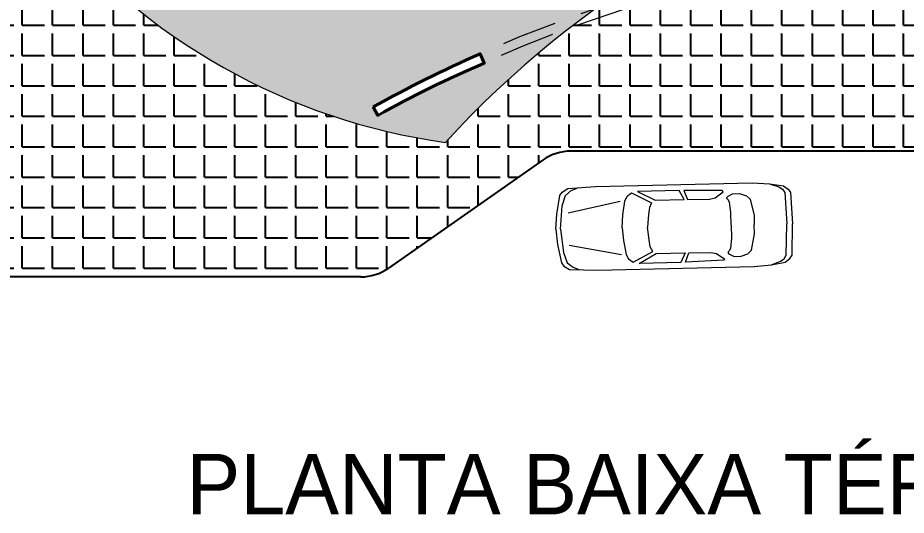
# Model space of a CAD drawing. Header units: millimetres. Extents: x 280 to 436, y 197 to 245.
# Drawn here: x 392.06 to 410.44, y 197.46 to 207.75 of the extents above; entities that cross this region are included whole.
import ezdxf

# ---------------------------------------------------------------- set-up
doc = ezdxf.new("R2010")
doc.units = ezdxf.units.MM
doc.header["$MEASUREMENT"] = 0
doc.linetypes.add('DASHED', pattern=[19.049999999999997, 12.7, -6.35])
for name, color, linetype, lineweight in [('AMBIENTACION', 23, 'Continuous', 18), ('JARDINERAS', 114, 'Continuous', 20), ('MUROS', 230, 'Continuous', 40), ('NOTAS', 7, 'Continuous', 18), ('PROYECCIONES', 161, 'DASHED', 20)]:
    doc.layers.add(name, color=color, linetype=linetype, lineweight=lineweight)
doc.layers.add('PISO BANQUETA', color=155, linetype='Continuous')
pattern_1 = [(0, (113.6635828855071, 389.9024706518978), (0, 0.62865), [0.4572, -0.17145]), (90, (113.6635828855071, 389.9024706518978), (-0.62865, 3.849243921652188e-17), [0.4572, -0.17145])]

# ---------------------------------------------------------------- blocks, each defined once
blk = doc.blocks.new('02PCAR03')
for p, q in [((-197, 33), (-201, 30)), ((-185, 35), (-197, 33)), ((-193, 32), (-196, 30)), ((-185, 35), (-193, 32)), ((-170, 36), (-185, 35)), ((-35, 36), (-170, 36)), ((-144, 30), (-111, 31)), ((-111, 31), (-114, 23)), ((-111, 23), (-107, 31)), ((-107, 31), (-71, 31)), ((-71, 31), (-86, 23)), ((-11, 35), (-35, 36)), ((-14, 33), (-19, 35)), ((-9, 29), (-14, 33)), ((-6, 32), (-11, 35)), ((-4, 29), (-6, 32)), ((-203, 27), (-204, 0)), ((-201, 30), (-203, 27)), ((-198, 27), (-199, 0)), ((-196, 30), (-198, 27)), ((-165, 25), (-168, 22)), ((-159, 27), (-165, 25)), ((-153, 27), (-159, 27)), ((-149, 25), (-153, 27)), ((-148, 24), (-149, 25)), ((-149, 22), (-148, 23)), ((-148, 23), (-148, 24)), ((-145, 29), (-144, 30)), ((-138, 24), (-145, 29)), ((-133, 23), (-138, 24)), ((-114, 23), (-133, 23)), ((-86, 23), (-111, 23)), ((-66, 30), (-83, 21)), ((-62, 27), (-66, 30)), ((-60, 23), (-62, 27)), ((-58, 11), (-60, 23)), ((-11, 14), (-56, 23)), ((-6, 20), (-9, 29)), ((-1, 13), (-4, 29)), ((-168, 22), (-171, 8)), ((-151, 11), (-150, 20)), ((-150, 20), (-149, 22)), ((-83, 21), (-81, 17)), ((-81, 17), (-80, 11)), ((-4, 0), (-6, 20)), ((-171, 8), (-171, 0)), ((-151, 0), (-151, 11)), ((-80, 11), (-79, 0)), ((-57, 0), (-58, 11)), ((0, 0), (-1, 13)), ((-203, -27), (-204, 0)), ((-198, -27), (-199, 0)), ((-171, -8), (-171, 0)), ((-151, 0), (-151, -11)), ((-80, -11), (-79, 0)), ((-57, 0), (-58, -11)), ((-4, 0), (-6, -20)), ((0, 0), (-1, -13)), ((-168, -22), (-171, -8)), ((-151, -11), (-150, -20)), ((-81, -17), (-80, -11)), ((-58, -11), (-60, -23)), ((-11, -14), (-56, -23)), ((-1, -13), (-4, -29)), ((-165, -25), (-168, -22)), ((-150, -20), (-149, -22)), ((-149, -22), (-148, -23)), ((-83, -21), (-81, -17)), ((-66, -30), (-83, -21)), ((-6, -20), (-9, -29)), ((-201, -30), (-203, -27)), ((-197, -33), (-201, -30)), ((-196, -30), (-198, -27)), ((-193, -32), (-196, -30)), ((-159, -27), (-165, -25)), ((-153, -27), (-159, -27)), ((-149, -25), (-153, -27)), ((-148, -24), (-149, -25)), ((-148, -23), (-148, -24)), ((-138, -24), (-145, -29)), ((-145, -29), (-144, -30)), ((-144, -30), (-111, -31)), ((-133, -23), (-138, -24)), ((-114, -23), (-133, -23)), ((-111, -31), (-114, -23)), ((-86, -23), (-111, -23)), ((-111, -23), (-107, -31)), ((-71, -31), (-86, -23)), ((-62, -27), (-66, -30)), ((-60, -23), (-62, -27)), ((-9, -29), (-14, -33)), ((-4, -29), (-6, -32)), ((-185, -35), (-197, -33)), ((-185, -35), (-193, -32)), ((-170, -36), (-185, -35)), ((-35, -36), (-170, -36)), ((-107, -31), (-71, -31)), ((-11, -35), (-35, -36)), ((-14, -33), (-19, -35)), ((-6, -32), (-11, -35))]:
    blk.add_line(p, q)

msp = doc.modelspace()

# ---------------------------------------------------------------- hatches: boundary and pattern name
at = {"layer": 'JARDINERAS'}
h = msp.add_hatch(dxfattribs=at)
h.set_pattern_fill('GRASS', color=256, scale=0.009000000000000001, style=0)
h.set_pattern_definition([(90, (113.6635828855071, 389.9024706518978), (-0.1616445, 0.1616445), [0.0428625, -0.2804265]), (45, (113.6635828855071, 389.9024706518978), (-0.1616446101792448, 0.1616446101792448), [0.0428625, -0.1857375]), (135, (113.6635828855071, 389.9024706518978), (-0.1616446101792448, -0.1616446101792448), [0.0428625, -0.1857375])])
h.paths.add_polyline_path([(411.2178907018105, 211.2551592111907, 0.06864835194375901), (400.5318230269418, 212.7330406168387), (400.5168779023758, 212.7309858026642, -0.6707126948337927), (392.6719907673713, 209.7726808194815, 0.188210994291899), (400.910334433703, 205.1692596931011, -0.1492698085907138)])
h.paths.add_polyline_path([(401.6273179416604, 207.0017029869819), (401.7136098359423, 206.8074062871056, 0.02660377320633303), (399.5088736418485, 205.7265108251508), (399.4122967390076, 205.9016476340678, -0.02150049898605474)], flags=16)
at = {"layer": 'PISO BANQUETA'}
h = msp.add_hatch(dxfattribs=at)
h.set_pattern_fill('ANGLE', color=256, scale=0.09, style=0)
h.set_pattern_definition(pattern_1)
edge = h.paths.add_edge_path()
edge.add_arc((416.0297860547425, 191.333564001073), 20.49449420218405, 103.5792243581979, 137.5386042127146, ccw=False)
edge.add_arc((396.2458137034467, 160.5945007252826), 52.82674898070818, 69.1878962441175, 73.53566319074122, ccw=False)
edge.add_arc((402.7577025711325, 183.1526722179549), 29.48987471016586, 44.498598025629576, 65.43926688040028, ccw=False)
edge.add_line((423.7918747163188, 203.8218839249346), (423.7918747163188, 202.3879732521744))
edge.add_line((423.7918747163188, 202.3879732521744), (422.6469241201734, 202.3879732521744))
edge.add_arc((422.6469241201734, 203.3879732521743), 0.9999999999999147, 235.0290379093172, 270.00000000000324, ccw=False)
edge.add_line((422.0737629095601, 202.5685306204739), (418.8728518947455, 204.8074158838749))
edge.add_arc((418.2996906841321, 203.9879732521744), 0.9999999999999831, 55.02903790931733, 90)
edge.add_line((418.2996906841321, 204.9879732521744), (403.5052556458276, 204.9879732521744))
edge.add_arc((403.5052556458275, 203.9879732521748), 0.9999999999995737, 89.99999999999349, 124.9709620906877)
edge.add_line((402.9320944352143, 204.8074158838749), (399.7311834203995, 202.5685306204739))
edge.add_arc((399.1580222097861, 203.3879732521744), 1.000000000000076, 270, 304.97096209067894, ccw=False)
edge.add_line((399.1580222097861, 202.3879732521744), (400.9105111453991, 205.1692596944274))
edge.add_line((400.9105111453991, 205.1692596944274), (400.9103344337031, 205.1692596931011))
h = msp.add_hatch(dxfattribs=at)
h.set_pattern_fill('ANGLE', color=256, scale=0.09, style=0)
h.set_pattern_definition(pattern_1)
h.paths.add_polyline_path([(399.1580222097861, 202.3879732521744), (400.9104969745437, 205.1692372045802, -0.1882142667903769), (392.6719907673758, 209.7726808194761, -0.0700726203720825), (391.9481290116399, 210.808604416572, 0.2809655842414941), (387.6817882294456, 205.2705286059105, -0.1663560418056459), (379.8075695050102, 208.7452968468162, 0.01049031213505142), (378.3493371817625, 207.9603138091881), (378.3493371817625, 204.3879732521743, 0.4142135623730896), (380.3493371817625, 202.3879732521744)])

# ---------------------------------------------------------------- linework, layer by layer
at = {"layer": 'JARDINERAS'}
for centre, radius, start, end in [((416.0297860547293, 191.3335640010891), 20.49449420216341, 103.5792243581637, 137.5386042127232), ((402.6892670321078, 218.0262963829275), 12.97952208801276, 219.1050916813496, 262.1224247435842)]:
    msp.add_arc(centre, radius, start, end, dxfattribs=at)
at = {"layer": 'MUROS'}
msp.add_lwpolyline([(399.4122967390075, 205.9016476340678, -0.02150049898605507), (401.6273179416604, 207.0017029869819), (401.7136098359423, 206.8074062871056, 0.02660377320633303), (399.5088736418485, 205.7265108251508), (399.4122967390074, 205.9016476340681)], format="xyb", close=True, dxfattribs=at)
at = {"layer": 'PISO BANQUETA'}
for p, q in [((418.2996906841321, 204.9879732521744), (403.5052556458276, 204.9879732521744)), ((402.9320944352143, 204.8074158838749), (399.7311834203995, 202.5685306204739)), ((399.1580222097861, 202.3879732521744), (380.3493371817625, 202.3879732521744))]:
    msp.add_line(p, q, dxfattribs=at)
for centre, start, end in [((403.5052556458276, 203.9879732521744), 90, 124.9709620906811), ((399.1580222097861, 203.3879732521744), 270, 304.9709620906811)]:
    msp.add_arc(centre, 1, start, end, dxfattribs=at)
at = {"layer": 'PROYECCIONES'}
msp.add_line((399.4122967390075, 205.9016476340678), (399.5088736418485, 205.7265108251508), dxfattribs=at)
at = {"layer": 'PROYECCIONES', "ltscale": 0.09}
for radius, start in [(28.77011315941316, 83.30555235187337), (28.57011315941316, 83.36705504167085)]:
    msp.add_arc((413.3049388556157, 180.7081185794617), radius, start, 118.8739642685517, dxfattribs=at)

# ---------------------------------------------------------------- block references
at = {"layer": 'AMBIENTACION', "xscale": 0.02399999999999654, "yscale": 0.02400000000000091, "zscale": 0.02400000000000091, "rotation": 181.3467263110661}
msp.add_blockref('02PCAR03', (403.1961307316421, 203.3710695579148), dxfattribs=at)

# ---------------------------------------------------------------- texts
at = {"layer": 'NOTAS', "color": 2}
msp.add_text('PLANTA BAIXA TÉRREO', height=1.25, dxfattribs=at).set_placement((395.5511154053314, 197.4748343427506))

doc.saveas('drawing.dxf')
